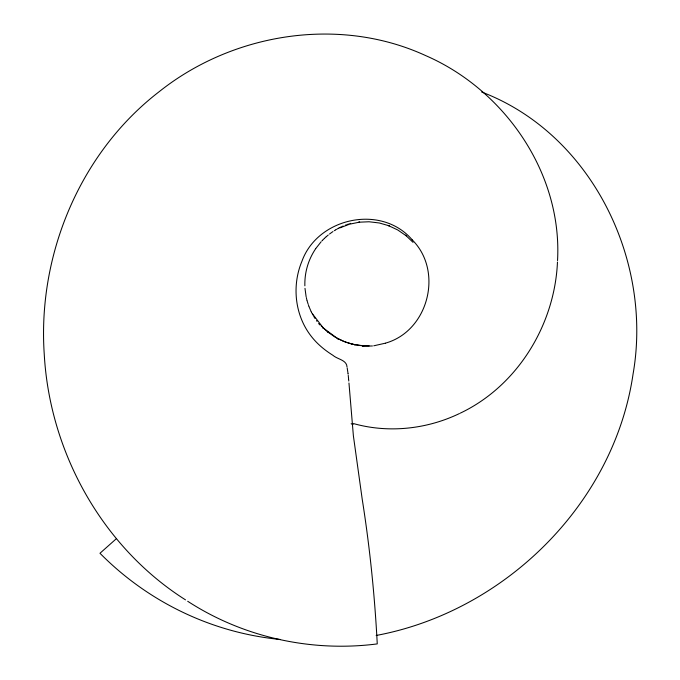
<?xml version="1.0" encoding="UTF-8"?>
<svg xmlns="http://www.w3.org/2000/svg" width="680" height="680" viewBox="0 0 680 680"><rect width="100%" height="100%" fill="white"/><g stroke="black" fill="none" stroke-linecap="round" stroke-linejoin="round"><path stroke-width="1.02" d="M557.54 260.567C562.36 173.179 504.73 89.956 425.646 55.59C339.243 15.852 232.84 32.98 159.196 91.672C79.891 152.651 37.434 255.119 44.251 354.238C49.666 452.106 102.221 547.145 185.504 599.862M557.464 262.038C554.736 324.793 517.531 385.959 460.241 413.168M315.732 248.625C308.244 259.7 304.521 272.442 304.861 285.829M315.962 248.293L321.139 241.749M321.946 240.873L322.49 240.303M322.762 240.023L324.445 238.357M324.734 238.085L325.89 237.023M115.94 539.07L99.977 553.265C148.095 601.987 211.913 632.799 280.135 639.455M326.188 236.768L328.278 235M329.502 234.03L332.988 231.531M334.288 230.69L335.274 230.078M335.605 229.882L336.269 229.492M336.94 229.1L338.631 228.182M338.971 228.004L340 227.486M340.34 227.315L341.385 226.814M459.425 413.559C426.768 429.25 388.425 433.406 353.43 423.555M342.431 226.338L343.128 226.032M339.949 227.868L349.546 224.196L359.635 222.113L358.708 222.215L369.027 221.765L379.296 222.98L389.249 225.837L388.348 225.548L397.715 229.959L406.24 235.815M345.601 225.037L346.315 224.766M347.752 224.264L348.466 224.018M385.543 343.128C428.4 331.058 443.692 271.201 412.233 239.887M385.305 343.204L373.745 345.805M349.911 223.567L350.642 223.354M376.142 635.477C504.228 611.668 614.1 504.092 633.063 374.043C652.936 260.508 591.762 133.9 481.652 92.013M372.445 345.958L362.304 346.239M369.155 345.856L360.23 345.542L351.33 343.952L351.985 344.123L343.306 341.241L335.053 337.101L327.411 331.738M363.851 345.797L354.458 344.658L355.164 344.811L346.12 342.312L337.628 338.563L338.173 338.971L322.889 327.76L323.425 328.159L312.545 313.93M187.706 601.273C243.38 637.415 311.508 652.384 377.255 643.9C374.723 595.485 369.809 547.204 362.227 499.307L353.379 435.769L348.959 383.01M321.104 325.737L327.947 332.223M405.543 235.178L413.024 242.335M412.173 239.819C381.488 203.796 317.62 217.608 301.928 261.281C294.083 280.024 294.049 301.92 302.03 320.628C305.957 329.919 311.95 338.308 319.387 345.108C323.552 348.942 328.134 352.3 332.92 355.308C337.501 359.414 346.724 359.839 347.012 367.004M319.745 324.87L318.614 323.476M316.99 321.343L316.481 320.62M314.984 318.418L314.517 317.671M314.279 317.297L313.82 316.54M312.945 315.01L312.519 314.236M312.307 313.854L311.703 312.681M311.5 312.29L311.117 311.508M310.93 311.108L309.043 306.705M308.89 306.298L308.448 305.074M308.168 304.257L307.037 300.543M306.926 300.126L306.315 297.619M306.136 296.786L304.988 288.363M347.208 368.016L348.007 373.363M348.05 373.694L348.109 374.187M348.236 375.377L348.661 379.567M348.712 380.154L348.798 381.046M353.158 424.413A153.127 145.146 -65.4 0 1 351.152 423.793"/></g></svg>
